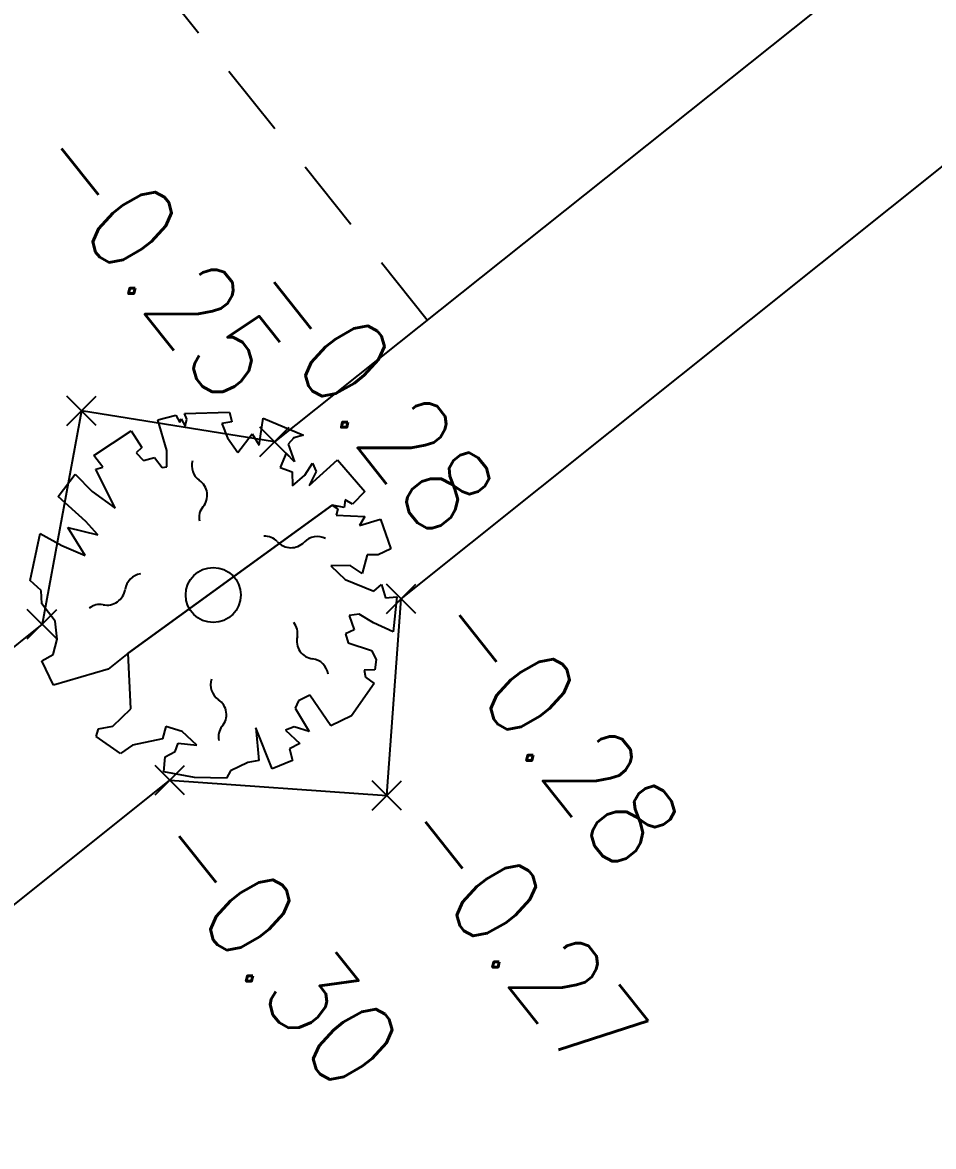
# Model space of a CAD drawing. Extents: x 3463485 to 3463732, y 5485922 to 5486179.
# Drawn here: x 3463614.26 to 3463618.91, y 5486047.69 to 5486053.43 of the extents above; entities that cross this region are included whole.
import ezdxf

# ---------------------------------------------------------------- set-up
doc = ezdxf.new("R2010")
doc.units = 0
doc.linetypes.add('AUSGEZOGEN', pattern=[0])
doc.linetypes.add('GESTRICHELT1', pattern=[0.625, 0.375, -0.25])
doc.layers.add('AUFNAHME_270513', color=2, linetype='AUSGEZOGEN')
doc.styles.get("Standard").update_dxf_attribs({"font": 'ROMANS'})

msp = doc.modelspace()

# ---------------------------------------------------------------- linework, layer by layer
at = {"layer": 'AUFNAHME_270513', "color": 1, "linetype": 'GESTRICHELT1'}
msp.add_line((3463616.32627, 5486051.91101), (3463613.51342, 5486055.44023), dxfattribs=at)
at = {"layer": 'AUFNAHME_270513', "color": 1}
for p, q in [((3463618.84071, 5486053.91528), (3463615.54679, 5486051.29021)), ((3463616.19281, 5486050.48925), (3463619.47172, 5486053.10749)), ((3463614.4849, 5486051.37323), (3463614.6349, 5486051.52323)), ((3463614.6349, 5486051.37323), (3463614.4849, 5486051.52323)), ((3463614.5599, 5486051.44823), (3463614.35896, 5486050.35948)), ((3463615.54679, 5486051.29021), (3463614.5599, 5486051.44823)), ((3463614.9506, 5486051.40199), (3463615.04196, 5486051.42592)), ((3463615.04196, 5486051.42592), (3463615.06288, 5486051.38883)), ((3463615.08692, 5486051.43416), (3463615.31594, 5486051.44206)), ((3463615.09827, 5486051.40669), (3463615.08692, 5486051.43416)), ((3463615.31594, 5486051.44206), (3463615.3282, 5486051.39195)), ((3463614.99716, 5486051.24672), (3463614.9506, 5486051.40199)), ((3463615.06288, 5486051.38883), (3463615.06878, 5486051.40787)), ((3463615.06878, 5486051.40787), (3463615.08952, 5486051.37102)), ((3463615.08952, 5486051.37102), (3463615.09827, 5486051.40669)), ((3463615.3282, 5486051.39195), (3463615.27751, 5486051.38392)), ((3463615.27751, 5486051.38392), (3463615.3059, 5486051.31057)), ((3463615.46771, 5486051.27363), (3463615.48775, 5486051.41055)), ((3463615.48775, 5486051.41055), (3463615.6939, 5486051.32484)), ((3463614.62403, 5486051.22056), (3463614.81478, 5486051.34699)), ((3463614.81478, 5486051.34699), (3463614.86913, 5486051.26061)), ((3463615.3059, 5486051.31057), (3463615.35945, 5486051.23619)), ((3463615.35945, 5486051.23619), (3463615.43229, 5486051.33109)), ((3463615.43229, 5486051.33109), (3463615.46771, 5486051.27363)), ((3463615.47179, 5486051.21521), (3463615.62179, 5486051.36521)), ((3463615.62179, 5486051.21521), (3463615.47179, 5486051.36521)), ((3463615.64555, 5486051.31105), (3463615.61674, 5486051.27784)), ((3463615.6939, 5486051.32484), (3463615.64555, 5486051.31105)), ((3463614.86913, 5486051.26061), (3463614.83954, 5486051.23427)), ((3463615.61674, 5486051.27784), (3463615.64772, 5486051.1883)), ((3463614.67035, 5486051.16147), (3463614.62403, 5486051.22056)), ((3463614.83954, 5486051.23427), (3463614.87684, 5486051.19562)), ((3463614.87684, 5486051.19562), (3463614.9327, 5486051.21011)), ((3463614.9327, 5486051.21011), (3463614.9727, 5486051.15863)), ((3463614.99586, 5486051.16208), (3463614.99716, 5486051.24672)), ((3463615.60529, 5486051.23223), (3463615.57477, 5486051.1596)), ((3463615.64772, 5486051.1883), (3463615.60529, 5486051.23223)), ((3463615.7231, 5486051.06764), (3463615.86808, 5486051.19825)), ((3463615.86808, 5486051.19825), (3463616.00743, 5486051.03726)), ((3463614.63372, 5486051.15105), (3463614.67035, 5486051.16147)), ((3463614.7329, 5486050.95105), (3463614.63372, 5486051.15105)), ((3463614.9727, 5486051.15863), (3463614.99586, 5486051.16208)), ((3463615.57477, 5486051.1596), (3463615.63568, 5486051.13755)), ((3463615.63568, 5486051.13755), (3463615.63891, 5486051.06525)), ((3463615.7014, 5486051.11964), (3463615.74081, 5486051.18187)), ((3463615.75933, 5486051.13858), (3463615.7231, 5486051.06764)), ((3463615.74081, 5486051.18187), (3463615.75933, 5486051.13858)), ((3463614.44221, 5486051.01097), (3463614.5283, 5486051.12595)), ((3463614.5283, 5486051.12595), (3463614.61441, 5486051.03649)), ((3463615.63891, 5486051.06525), (3463615.7014, 5486051.11964)), ((3463614.61441, 5486051.03649), (3463614.7329, 5486050.95105)), ((3463616.00743, 5486051.03726), (3463615.94451, 5486050.97204)), ((3463614.58241, 5486050.88376), (3463614.44221, 5486051.01097)), ((3463615.9018, 5486050.95553), (3463615.84018, 5486050.96673)), ((3463615.84018, 5486050.96673), (3463615.86941, 5486050.94881)), ((3463615.90637, 5486050.99411), (3463615.9018, 5486050.95553)), ((3463615.94451, 5486050.97204), (3463615.90637, 5486050.99411)), ((3463615.86941, 5486050.94881), (3463615.86097, 5486050.91589)), ((3463615.86097, 5486050.91589), (3463616.00725, 5486050.90964)), ((3463616.00725, 5486050.90964), (3463615.98104, 5486050.86259)), ((3463614.57917, 5486050.70898), (3463614.49127, 5486050.85244)), ((3463614.49127, 5486050.85244), (3463614.64444, 5486050.81518)), ((3463614.64444, 5486050.81518), (3463614.58241, 5486050.88376)), ((3463615.98104, 5486050.86259), (3463616.08762, 5486050.89466)), ((3463616.08762, 5486050.89466), (3463616.14067, 5486050.74465)), ((3463614.29892, 5486050.58228), (3463614.34983, 5486050.82133)), ((3463614.34983, 5486050.82133), (3463614.4599, 5486050.76011)), ((3463614.4599, 5486050.76011), (3463614.57917, 5486050.70898)), ((3463616.14067, 5486050.74465), (3463616.07535, 5486050.71362)), ((3463616.01968, 5486050.71302), (3463615.99364, 5486050.61868)), ((3463616.07535, 5486050.71362), (3463616.01968, 5486050.71302)), ((3463615.9329, 5486050.65896), (3463615.8333, 5486050.65711)), ((3463615.8333, 5486050.65711), (3463615.90738, 5486050.58751)), ((3463615.99364, 5486050.61868), (3463615.9329, 5486050.65896)), ((3463614.35394, 5486050.53171), (3463614.29892, 5486050.58228)), ((3463615.90738, 5486050.58751), (3463616.05408, 5486050.527)), ((3463616.11781, 5486050.41425), (3463616.26781, 5486050.56425)), ((3463616.26781, 5486050.41425), (3463616.11781, 5486050.56425)), ((3463614.35863, 5486050.46307), (3463614.35394, 5486050.53171)), ((3463616.05408, 5486050.527), (3463616.09276, 5486050.56152)), ((3463616.09276, 5486050.56152), (3463616.11362, 5486050.4945)), ((3463614.4264, 5486050.37472), (3463614.35863, 5486050.46307)), ((3463616.11362, 5486050.4945), (3463616.17094, 5486050.4995)), ((3463616.11955, 5486049.48416), (3463616.19281, 5486050.48925)), ((3463616.17094, 5486050.4995), (3463616.15189, 5486050.31993)), ((3463614.28396, 5486050.28448), (3463614.43396, 5486050.43448)), ((3463614.43396, 5486050.28448), (3463614.28396, 5486050.43448)), ((3463615.97895, 5486050.41046), (3463615.92814, 5486050.40374)), ((3463615.92814, 5486050.40374), (3463615.9531, 5486050.33001)), ((3463616.05111, 5486050.36679), (3463615.97895, 5486050.41046)), ((3463614.35896, 5486050.35948), (3463611.64869, 5486048.19097)), ((3463614.43682, 5486050.28318), (3463614.4264, 5486050.37472)), ((3463616.15189, 5486050.31993), (3463616.05111, 5486050.36679)), ((3463614.41677, 5486050.20485), (3463614.43682, 5486050.28318)), ((3463615.9531, 5486050.33001), (3463615.90912, 5486050.31)), ((3463615.90912, 5486050.31), (3463615.92271, 5486050.26467)), ((3463615.92271, 5486050.26467), (3463616.0411, 5486050.22407)), ((3463616.0411, 5486050.22407), (3463616.06523, 5486050.17962)), ((3463614.35809, 5486050.17263), (3463614.41677, 5486050.20485)), ((3463614.41702, 5486050.04745), (3463614.35809, 5486050.17263)), ((3463614.79838, 5486050.2114), (3463614.69597, 5486050.12994)), ((3463614.81192, 5486049.92769), (3463614.79838, 5486050.2114)), ((3463616.06523, 5486050.17962), (3463616.05913, 5486050.1261)), ((3463614.69597, 5486050.12994), (3463614.41702, 5486050.04745)), ((3463616.05913, 5486050.1261), (3463616.00468, 5486050.12397)), ((3463616.00468, 5486050.12397), (3463616.01098, 5486050.08781)), ((3463616.05503, 5486050.05657), (3463615.93933, 5486049.8912)), ((3463616.01098, 5486050.08781), (3463616.05503, 5486050.05657)), ((3463615.72636, 5486049.99618), (3463615.66886, 5486049.96729)), ((3463615.83367, 5486049.84009), (3463615.72636, 5486049.99618)), ((3463615.66886, 5486049.96729), (3463615.65205, 5486049.92959)), ((3463614.72107, 5486049.83796), (3463614.81192, 5486049.92769)), ((3463615.65205, 5486049.92959), (3463615.72401, 5486049.81089)), ((3463615.93933, 5486049.8912), (3463615.83367, 5486049.84009)), ((3463614.63564, 5486049.78605), (3463614.64722, 5486049.82413)), ((3463614.64722, 5486049.82413), (3463614.72107, 5486049.83796)), ((3463614.99194, 5486049.83628), (3463614.97376, 5486049.77441)), ((3463615.07392, 5486049.81165), (3463614.99194, 5486049.83628)), ((3463615.53423, 5486049.62024), (3463615.45129, 5486049.8298)), ((3463615.45129, 5486049.8298), (3463615.46698, 5486049.6626)), ((3463615.64743, 5486049.83421), (3463615.60226, 5486049.81823)), ((3463615.60226, 5486049.81823), (3463615.67648, 5486049.75062)), ((3463615.72401, 5486049.81089), (3463615.64743, 5486049.83421)), ((3463614.7603, 5486049.69887), (3463614.63564, 5486049.78605)), ((3463614.97376, 5486049.77441), (3463614.82131, 5486049.74174)), ((3463615.14937, 5486049.74189), (3463615.07392, 5486049.81165)), ((3463614.82131, 5486049.74174), (3463614.7603, 5486049.69887)), ((3463614.98814, 5486049.68103), (3463615.03855, 5486049.70865)), ((3463615.03855, 5486049.70865), (3463615.05453, 5486049.75131)), ((3463615.05453, 5486049.75131), (3463615.14937, 5486049.74189)), ((3463615.67648, 5486049.75062), (3463615.62244, 5486049.72214)), ((3463615.62244, 5486049.72214), (3463615.63774, 5486049.66233)), ((3463614.9806, 5486049.60544), (3463614.98814, 5486049.68103)), ((3463615.41022, 5486049.65239), (3463615.32073, 5486049.61116)), ((3463615.46698, 5486049.6626), (3463615.41022, 5486049.65239)), ((3463615.63774, 5486049.66233), (3463615.53423, 5486049.62024)), ((3463614.93608, 5486049.48709), (3463615.08608, 5486049.63709)), ((3463615.08608, 5486049.48709), (3463614.93608, 5486049.63709)), ((3463615.13781, 5486049.57559), (3463614.9806, 5486049.60544)), ((3463615.32073, 5486049.61116), (3463615.3011, 5486049.57313)), ((3463612.17216, 5486047.29509, -0.348), (3463615.01108, 5486049.56209)), ((3463615.01108, 5486049.56209), (3463616.11955, 5486049.48416)), ((3463615.3011, 5486049.57313), (3463615.13781, 5486049.57559)), ((3463616.04455, 5486049.40916), (3463616.19455, 5486049.55916)), ((3463616.19455, 5486049.40916), (3463616.04455, 5486049.55916))]:
    msp.add_line(p, q, dxfattribs=at)
at = {"layer": 'AUFNAHME_270513', "color": 15}
for p, q in [((3463614.9506, 5486051.40199), (3463615.04196, 5486051.42592)), ((3463615.04196, 5486051.42592), (3463615.06288, 5486051.38883)), ((3463615.08692, 5486051.43416), (3463615.31594, 5486051.44206)), ((3463615.09827, 5486051.40669), (3463615.08692, 5486051.43416)), ((3463615.31594, 5486051.44206), (3463615.3282, 5486051.39195)), ((3463614.99716, 5486051.24672), (3463614.9506, 5486051.40199)), ((3463615.06288, 5486051.38883), (3463615.06878, 5486051.40787)), ((3463615.06878, 5486051.40787), (3463615.08952, 5486051.37102)), ((3463615.08952, 5486051.37102), (3463615.09827, 5486051.40669)), ((3463615.3282, 5486051.39195), (3463615.27751, 5486051.38392)), ((3463615.27751, 5486051.38392), (3463615.3059, 5486051.31057)), ((3463615.46771, 5486051.27363), (3463615.48775, 5486051.41055)), ((3463615.48775, 5486051.41055), (3463615.6939, 5486051.32484)), ((3463614.62403, 5486051.22056), (3463614.81478, 5486051.34699)), ((3463614.81478, 5486051.34699), (3463614.86913, 5486051.26061)), ((3463615.3059, 5486051.31057), (3463615.35945, 5486051.23619)), ((3463615.35945, 5486051.23619), (3463615.43229, 5486051.33109)), ((3463615.43229, 5486051.33109), (3463615.46771, 5486051.27363)), ((3463615.64555, 5486051.31105), (3463615.61674, 5486051.27784)), ((3463615.6939, 5486051.32484), (3463615.64555, 5486051.31105)), ((3463614.86913, 5486051.26061), (3463614.83954, 5486051.23427)), ((3463615.61674, 5486051.27784), (3463615.64772, 5486051.1883)), ((3463614.67035, 5486051.16147), (3463614.62403, 5486051.22056)), ((3463614.83954, 5486051.23427), (3463614.87684, 5486051.19562)), ((3463614.87684, 5486051.19562), (3463614.9327, 5486051.21011)), ((3463614.9327, 5486051.21011), (3463614.9727, 5486051.15863)), ((3463614.99586, 5486051.16208), (3463614.99716, 5486051.24672)), ((3463615.60529, 5486051.23223), (3463615.57477, 5486051.1596)), ((3463615.64772, 5486051.1883), (3463615.60529, 5486051.23223)), ((3463615.7231, 5486051.06764), (3463615.86808, 5486051.19825)), ((3463615.86808, 5486051.19825), (3463616.00743, 5486051.03726)), ((3463614.63372, 5486051.15105), (3463614.67035, 5486051.16147)), ((3463614.7329, 5486050.95105), (3463614.63372, 5486051.15105)), ((3463614.9727, 5486051.15863), (3463614.99586, 5486051.16208)), ((3463615.57477, 5486051.1596), (3463615.63568, 5486051.13755)), ((3463615.63568, 5486051.13755), (3463615.63891, 5486051.06525)), ((3463615.7014, 5486051.11964), (3463615.74081, 5486051.18187)), ((3463615.75933, 5486051.13858), (3463615.7231, 5486051.06764)), ((3463615.74081, 5486051.18187), (3463615.75933, 5486051.13858)), ((3463614.44221, 5486051.01097), (3463614.5283, 5486051.12595)), ((3463614.5283, 5486051.12595), (3463614.61441, 5486051.03649)), ((3463615.63891, 5486051.06525), (3463615.7014, 5486051.11964)), ((3463614.61441, 5486051.03649), (3463614.7329, 5486050.95105)), ((3463616.00743, 5486051.03726), (3463615.94451, 5486050.97204)), ((3463614.58241, 5486050.88376), (3463614.44221, 5486051.01097)), ((3463615.84018, 5486050.96673), (3463614.79838, 5486050.2114)), ((3463614.79838, 5486050.2114), (3463615.84018, 5486050.96673)), ((3463615.9018, 5486050.95553), (3463615.84018, 5486050.96673)), ((3463615.84018, 5486050.96673), (3463615.86941, 5486050.94881)), ((3463615.90637, 5486050.99411), (3463615.9018, 5486050.95553)), ((3463615.94451, 5486050.97204), (3463615.90637, 5486050.99411)), ((3463615.86941, 5486050.94881), (3463615.86097, 5486050.91589)), ((3463615.86097, 5486050.91589), (3463616.00725, 5486050.90964)), ((3463616.00725, 5486050.90964), (3463615.98104, 5486050.86259)), ((3463614.57917, 5486050.70898), (3463614.49127, 5486050.85244)), ((3463614.49127, 5486050.85244), (3463614.64444, 5486050.81518)), ((3463614.64444, 5486050.81518), (3463614.58241, 5486050.88376)), ((3463615.98104, 5486050.86259), (3463616.08762, 5486050.89466)), ((3463616.08762, 5486050.89466), (3463616.14067, 5486050.74465)), ((3463614.29892, 5486050.58228), (3463614.34983, 5486050.82133)), ((3463614.34983, 5486050.82133), (3463614.4599, 5486050.76011)), ((3463614.4599, 5486050.76011), (3463614.57917, 5486050.70898)), ((3463616.14067, 5486050.74465), (3463616.07535, 5486050.71362)), ((3463616.01968, 5486050.71302), (3463615.99364, 5486050.61868)), ((3463616.07535, 5486050.71362), (3463616.01968, 5486050.71302)), ((3463615.9329, 5486050.65896), (3463615.8333, 5486050.65711)), ((3463615.8333, 5486050.65711), (3463615.90738, 5486050.58751)), ((3463615.99364, 5486050.61868), (3463615.9329, 5486050.65896)), ((3463614.35394, 5486050.53171), (3463614.29892, 5486050.58228)), ((3463615.90738, 5486050.58751), (3463616.05408, 5486050.527)), ((3463614.35863, 5486050.46307), (3463614.35394, 5486050.53171)), ((3463616.05408, 5486050.527), (3463616.09276, 5486050.56152)), ((3463616.09276, 5486050.56152), (3463616.11362, 5486050.4945)), ((3463614.4264, 5486050.37472), (3463614.35863, 5486050.46307)), ((3463616.11362, 5486050.4945), (3463616.17094, 5486050.4995)), ((3463616.17094, 5486050.4995), (3463616.15189, 5486050.31993)), ((3463615.97895, 5486050.41046), (3463615.92814, 5486050.40374)), ((3463615.92814, 5486050.40374), (3463615.9531, 5486050.33001)), ((3463616.05111, 5486050.36679), (3463615.97895, 5486050.41046)), ((3463614.43682, 5486050.28318), (3463614.4264, 5486050.37472)), ((3463616.15189, 5486050.31993), (3463616.05111, 5486050.36679)), ((3463614.41677, 5486050.20485), (3463614.43682, 5486050.28318)), ((3463615.9531, 5486050.33001), (3463615.90912, 5486050.31)), ((3463615.90912, 5486050.31), (3463615.92271, 5486050.26467)), ((3463615.92271, 5486050.26467), (3463616.0411, 5486050.22407)), ((3463616.0411, 5486050.22407), (3463616.06523, 5486050.17962)), ((3463614.35809, 5486050.17263), (3463614.41677, 5486050.20485)), ((3463614.41702, 5486050.04745), (3463614.35809, 5486050.17263)), ((3463614.79838, 5486050.2114), (3463614.69597, 5486050.12994)), ((3463614.81192, 5486049.92769), (3463614.79838, 5486050.2114)), ((3463616.06523, 5486050.17962), (3463616.05913, 5486050.1261)), ((3463614.69597, 5486050.12994), (3463614.41702, 5486050.04745)), ((3463616.05913, 5486050.1261), (3463616.00468, 5486050.12397)), ((3463616.00468, 5486050.12397), (3463616.01098, 5486050.08781)), ((3463616.05503, 5486050.05657), (3463615.93933, 5486049.8912)), ((3463616.01098, 5486050.08781), (3463616.05503, 5486050.05657)), ((3463615.72636, 5486049.99618), (3463615.66886, 5486049.96729)), ((3463615.83367, 5486049.84009), (3463615.72636, 5486049.99618)), ((3463615.66886, 5486049.96729), (3463615.65205, 5486049.92959)), ((3463614.72107, 5486049.83796), (3463614.81192, 5486049.92769)), ((3463615.65205, 5486049.92959), (3463615.72401, 5486049.81089)), ((3463615.93933, 5486049.8912), (3463615.83367, 5486049.84009)), ((3463614.63564, 5486049.78605), (3463614.64722, 5486049.82413)), ((3463614.64722, 5486049.82413), (3463614.72107, 5486049.83796)), ((3463614.99194, 5486049.83628), (3463614.97376, 5486049.77441)), ((3463615.07392, 5486049.81165), (3463614.99194, 5486049.83628)), ((3463615.53423, 5486049.62024), (3463615.45129, 5486049.8298)), ((3463615.45129, 5486049.8298), (3463615.46698, 5486049.6626)), ((3463615.64743, 5486049.83421), (3463615.60226, 5486049.81823)), ((3463615.60226, 5486049.81823), (3463615.67648, 5486049.75062)), ((3463615.72401, 5486049.81089), (3463615.64743, 5486049.83421)), ((3463614.7603, 5486049.69887), (3463614.63564, 5486049.78605)), ((3463614.97376, 5486049.77441), (3463614.82131, 5486049.74174)), ((3463615.14937, 5486049.74189), (3463615.07392, 5486049.81165)), ((3463614.82131, 5486049.74174), (3463614.7603, 5486049.69887)), ((3463614.98814, 5486049.68103), (3463615.03855, 5486049.70865)), ((3463615.03855, 5486049.70865), (3463615.05453, 5486049.75131)), ((3463615.05453, 5486049.75131), (3463615.14937, 5486049.74189)), ((3463615.67648, 5486049.75062), (3463615.62244, 5486049.72214)), ((3463615.62244, 5486049.72214), (3463615.63774, 5486049.66233)), ((3463614.9806, 5486049.60544), (3463614.98814, 5486049.68103)), ((3463615.41022, 5486049.65239), (3463615.32073, 5486049.61116)), ((3463615.46698, 5486049.6626), (3463615.41022, 5486049.65239)), ((3463615.63774, 5486049.66233), (3463615.53423, 5486049.62024)), ((3463615.13781, 5486049.57559), (3463614.9806, 5486049.60544)), ((3463615.32073, 5486049.61116), (3463615.3011, 5486049.57313)), ((3463615.3011, 5486049.57313), (3463615.13781, 5486049.57559))]:
    msp.add_line(p, q, dxfattribs=at)
at = {"layer": 'AUFNAHME_270513', "color": 1}
msp.add_circle((3463615.23348, 5486050.50819), 0.14063, dxfattribs=at)
for centre, radius, start, end in [((3463615.21115, 5486051.16617), 0.08734, 161.55768, 235.88964), ((3463615.11058, 5486051.01767), 0.09202, 319.44502, 55.88964), ((3463615.23633, 5486050.907), 0.07552, 137.68509, 196.06512), ((3463615.49391, 5486050.71541), 0.09375, 44.74176, 91.01027), ((3463615.76482, 5486050.71275), 0.09375, 63.16048, 135.71694), ((3463615.63056, 5486050.84257), 0.09301, 221.1251, 316.20995), ((3463614.87671, 5486050.52315), 0.09375, 99.16027, 171.7165), ((3463614.69053, 5486050.55109), 0.09452, 258.11579, 351.21913), ((3463614.65598, 5486050.36607), 0.09375, 80.7416, 127.0099), ((3463615.5705, 5486050.31055), 0.09375, 350.74172, 37.01034), ((3463615.75066, 5486050.27264), 0.09055, 165.39908, 263.9352), ((3463615.72758, 5486050.08982), 0.09375, 9.16057, 81.71703), ((3463615.31383, 5486050.05005), 0.09375, 162.15991, 234.71676), ((3463615.21046, 5486049.89766), 0.09043, 318.31071, 57.0227), ((3463615.35359, 5486049.78206), 0.09375, 143.74142, 190.00966)]:
    msp.add_arc(centre, radius, start, end, dxfattribs=at)
at = {"layer": 'AUFNAHME_270513'}
for p in [(3463614.5599, 5486051.44823, -0.254), (3463615.64555, 5486051.31105), (3463615.54679, 5486051.29021, -0.281), (3463616.19281, 5486050.48925, -0.283), (3463614.35896, 5486050.35948, -0.295), (3463615.01108, 5486049.56209, -0.297), (3463616.11955, 5486049.48416, -0.266)]:
    msp.add_point(p, dxfattribs=at)

# ---------------------------------------------------------------- texts
at = {"layer": 'AUFNAHME_270513', "color": 4, "width": 0.875}
for s, p in [('-0.25', (3463614.26502, 5486052.72105)), ('-0.28', (3463615.35191, 5486052.03803)), ('-0.28', (3463616.29793, 5486050.33707)), ('-0.27', (3463616.12467, 5486049.28198)), ('-0.30', (3463614.86621, 5486049.20991))]:
    msp.add_text(s, height=0.45, rotation=308.5, dxfattribs=at).set_placement(p)

doc.saveas('drawing.dxf')
